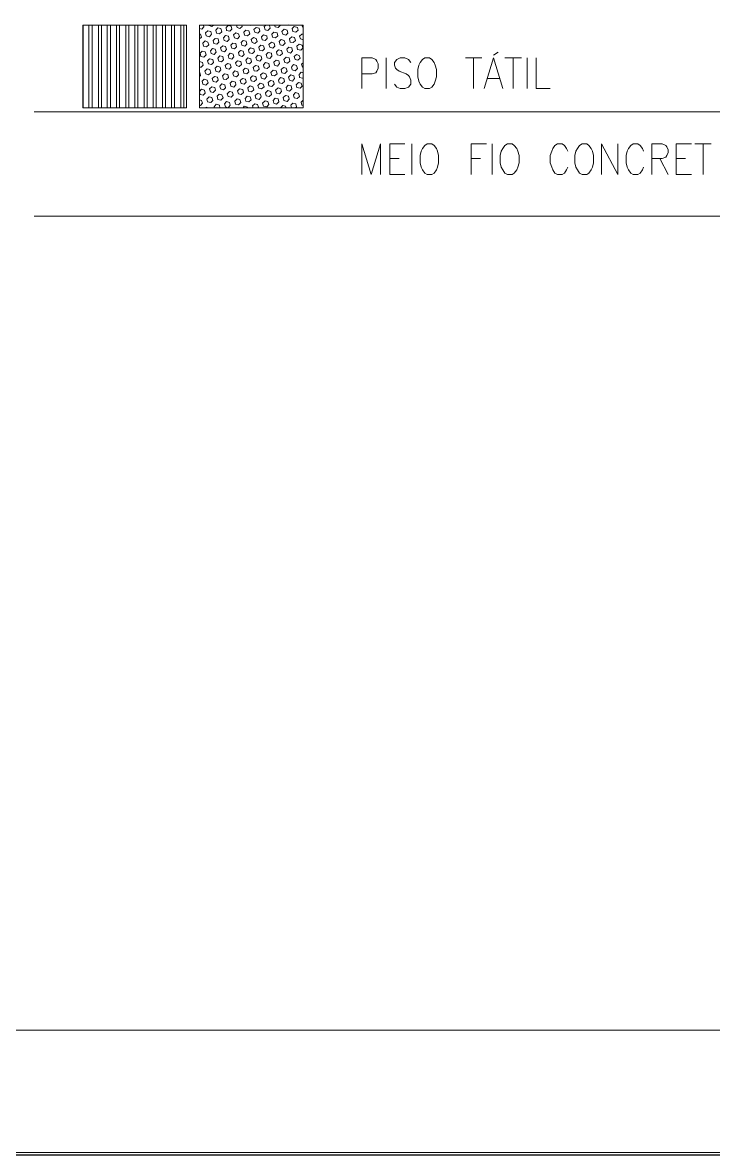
# Model space of a CAD drawing. Header units: millimetres. Extents: x 2928 to 3112, y 1220 to 1280.
# Drawn here: x 2952.11 to 2957.8, y 1220.29 to 1229.61 of the extents above; entities that cross this region are included whole.
import ezdxf
from ezdxf.xclip import XClip

# ---------------------------------------------------------------- set-up
doc = ezdxf.new("R2010")
doc.units = ezdxf.units.MM

# ---------------------------------------------------------------- blocks, each defined once
blk = doc.blocks.new('MF1454BF0')
at = {"color": 7, "linetype": 'Continuous', "lineweight": 9, "true_color": 0x000007}
blk.add_lwpolyline([(840.458, 593.815), (0.562, 593.815), (0.562, 0.617), (840.458, 0.617)], close=True, dxfattribs=at)

msp = doc.modelspace()

# ---------------------------------------------------------------- linework, layer by layer
at = {"color": 7, "linetype": 'Continuous', "lineweight": 9, "true_color": 0x000007}
msp.add_lwpolyline([(3012.20566, 1279.08083), (2931.06784, 1279.08083), (2931.06784, 1221.3), (3012.20566, 1221.3)], close=True, dxfattribs=at)
at = {"color": 7, "linetype": 'Continuous', "lineweight": 20, "true_color": 0x000007}
for points in [[(2952.60648, 1228.90511), (2953.45982, 1228.90511), (2953.45982, 1229.58679), (2952.60648, 1229.58679)], [(2953.56649, 1228.90511), (2954.4215, 1228.90511), (2954.4215, 1229.58679), (2953.56649, 1229.58679)], [(2955.42485, 1229.31512), (2955.40485, 1229.30178), (2955.38652, 1229.27845), (2955.37485, 1229.25512), (2955.36652, 1229.22012), (2955.36652, 1229.16011), (2955.37485, 1229.12345), (2955.38652, 1229.09845), (2955.40485, 1229.07345), (2955.42485, 1229.06345), (2955.46319, 1229.06345), (2955.48152, 1229.07345), (2955.50152, 1229.09845), (2955.50985, 1229.12345), (2955.51985, 1229.16011), (2955.51985, 1229.22012), (2955.50985, 1229.25512), (2955.50152, 1229.27845), (2955.48152, 1229.30178), (2955.46319, 1229.31512)], [(2955.44319, 1228.60677), (2955.42485, 1228.59344), (2955.40485, 1228.57011), (2955.39485, 1228.54677), (2955.38652, 1228.51177), (2955.38652, 1228.45177), (2955.39485, 1228.4151), (2955.40485, 1228.39177), (2955.42485, 1228.36677), (2955.44319, 1228.3551), (2955.48152, 1228.3551), (2955.50152, 1228.36677), (2955.51985, 1228.39177), (2955.52819, 1228.4151), (2955.53652, 1228.45177), (2955.53652, 1228.51177), (2955.52819, 1228.54677), (2955.51985, 1228.57011), (2955.50152, 1228.59344), (2955.48152, 1228.60677)], [(2956.10486, 1228.60677), (2956.08486, 1228.59344), (2956.06653, 1228.57011), (2956.05486, 1228.54677), (2956.04653, 1228.51177), (2956.04653, 1228.45177), (2956.05486, 1228.4151), (2956.06653, 1228.39177), (2956.08486, 1228.36677), (2956.10486, 1228.3551), (2956.1432, 1228.3551), (2956.16153, 1228.36677), (2956.18153, 1228.39177), (2956.18986, 1228.4151), (2956.20153, 1228.45177), (2956.20153, 1228.51177), (2956.18986, 1228.54677), (2956.18153, 1228.57011), (2956.16153, 1228.59344), (2956.1432, 1228.60677)], [(2956.71987, 1228.60677), (2956.69987, 1228.59344), (2956.68154, 1228.57011), (2956.66987, 1228.54677), (2956.66154, 1228.51177), (2956.66154, 1228.45177), (2956.66987, 1228.4151), (2956.68154, 1228.39177), (2956.69987, 1228.36677), (2956.71987, 1228.3551), (2956.7582, 1228.3551), (2956.77654, 1228.36677), (2956.79654, 1228.39177), (2956.80487, 1228.4151), (2956.81487, 1228.45177), (2956.81487, 1228.51177), (2956.80487, 1228.54677), (2956.79654, 1228.57011), (2956.77654, 1228.59344), (2956.7582, 1228.60677)]]:
    msp.add_lwpolyline(points, close=True, dxfattribs=at)
at = {"color": 9, "linetype": 'Continuous', "lineweight": 13, "true_color": 0xbababa}
for points in [[(2952.60815, 1228.90511), (2952.60815, 1229.58679), (2952.60815, 1229.58679)], [(2952.65648, 1228.90511), (2952.65648, 1229.58679), (2952.65648, 1229.58679)], [(2952.68315, 1228.90511), (2952.68315, 1229.58679), (2952.68315, 1229.58679)], [(2952.73481, 1228.90511), (2952.73481, 1229.58679), (2952.73481, 1229.58679)], [(2952.75981, 1228.90511), (2952.75981, 1229.58679), (2952.75981, 1229.58679)], [(2952.80815, 1228.90511), (2952.80815, 1229.58679), (2952.80815, 1229.58679)], [(2952.83482, 1228.90511), (2952.83482, 1229.58679), (2952.83482, 1229.58679)], [(2952.88482, 1228.90511), (2952.88482, 1229.58679), (2952.88482, 1229.58679)], [(2952.90815, 1228.90511), (2952.90815, 1229.58679), (2952.90815, 1229.58679)], [(2952.95982, 1228.90511), (2952.95982, 1229.58679), (2952.95982, 1229.58679)], [(2952.98648, 1228.90511), (2952.98648, 1229.58679), (2952.98648, 1229.58679)], [(2953.03482, 1228.90511), (2953.03482, 1229.58679), (2953.03482, 1229.58679)], [(2953.05982, 1228.90511), (2953.05982, 1229.58679), (2953.05982, 1229.58679)], [(2953.11149, 1228.90511), (2953.11149, 1229.58679), (2953.11149, 1229.58679)], [(2953.13649, 1228.90511), (2953.13649, 1229.58679), (2953.13649, 1229.58679)], [(2953.18649, 1228.90511), (2953.18649, 1229.58679), (2953.18649, 1229.58679)], [(2953.21149, 1228.90511), (2953.21149, 1229.58679), (2953.21149, 1229.58679)], [(2953.26315, 1228.90511), (2953.26315, 1229.58679), (2953.26315, 1229.58679)], [(2953.28815, 1228.90511), (2953.28815, 1229.58679), (2953.28815, 1229.58679)], [(2953.33816, 1228.90511), (2953.33816, 1229.58679), (2953.33816, 1229.58679)], [(2953.36316, 1228.90511), (2953.36316, 1229.58679), (2953.36316, 1229.58679)], [(2953.41482, 1228.90511), (2953.41482, 1229.58679), (2953.41482, 1229.58679)], [(2953.43816, 1228.90511), (2953.43816, 1229.58679), (2953.43816, 1229.58679)], [(2953.58816, 1229.55179), (2953.60483, 1229.57179), (2953.60483, 1229.57179)], [(2953.60483, 1229.57179), (2953.59983, 1229.58679), (2953.59983, 1229.58679)], [(2953.64649, 1229.58179), (2953.64483, 1229.58679), (2953.64483, 1229.58679)], [(2953.66983, 1229.57512), (2953.64649, 1229.58179), (2953.64649, 1229.58179)], [(2953.66983, 1229.57512), (2953.68316, 1229.58679), (2953.68316, 1229.58679)], [(2953.7865, 1229.56679), (2953.80483, 1229.58345), (2953.80483, 1229.58345)], [(2953.7915, 1229.54179), (2953.7865, 1229.56679), (2953.7865, 1229.56679)], [(2953.82816, 1229.57845), (2953.80483, 1229.58345), (2953.80483, 1229.58345)], [(2953.83483, 1229.55345), (2953.82816, 1229.57845), (2953.82816, 1229.57845)], [(2953.87816, 1229.56512), (2953.8715, 1229.58679), (2953.8715, 1229.58679)], [(2953.9015, 1229.55845), (2953.87816, 1229.56512), (2953.87816, 1229.56512)], [(2953.9015, 1229.55845), (2953.91983, 1229.57512), (2953.91983, 1229.57512)], [(2953.91983, 1229.57512), (2953.9165, 1229.58679), (2953.9165, 1229.58679)], [(2953.9865, 1229.58179), (2953.96316, 1229.58679), (2953.96316, 1229.58679)], [(2953.9865, 1229.58179), (2953.99316, 1229.58679), (2953.99316, 1229.58679)], [(2954.0165, 1229.55012), (2954.03483, 1229.56679), (2954.03483, 1229.56679)], [(2954.05817, 1229.56012), (2954.03483, 1229.56679), (2954.03483, 1229.56679)], [(2954.1015, 1229.57345), (2954.1165, 1229.58679), (2954.1165, 1229.58679)], [(2954.10817, 1229.54845), (2954.1015, 1229.57345), (2954.1015, 1229.57345)], [(2954.14483, 1229.58345), (2954.1315, 1229.58679), (2954.1315, 1229.58679)], [(2954.14983, 1229.56012), (2954.14483, 1229.58345), (2954.14483, 1229.58345)], [(2954.1915, 1229.57179), (2954.1865, 1229.58679), (2954.1865, 1229.58679)], [(2954.2165, 1229.56512), (2954.1915, 1229.57179), (2954.1915, 1229.57179)], [(2954.2165, 1229.56512), (2954.23317, 1229.58179), (2954.23317, 1229.58179)], [(2954.23317, 1229.58179), (2954.23317, 1229.58679), (2954.23317, 1229.58679)], [(2954.29984, 1229.58679), (2954.29817, 1229.58845), (2954.29817, 1229.58845)], [(2954.29984, 1229.58679), (2954.29817, 1229.58845), (2954.29817, 1229.58845)], [(2954.3315, 1229.55679), (2954.34817, 1229.57345), (2954.34817, 1229.57345)], [(2954.37484, 1229.56679), (2954.34817, 1229.57345), (2954.34817, 1229.57345)], [(2954.3815, 1229.54345), (2954.37484, 1229.56679), (2954.37484, 1229.56679)], [(2954.41484, 1229.58012), (2954.4215, 1229.58345), (2954.4215, 1229.58345)], [(2954.4215, 1229.56012), (2954.41484, 1229.58012), (2954.41484, 1229.58012)], [(2953.58816, 1229.55179), (2953.56649, 1229.55845), (2953.56649, 1229.55845)], [(2953.57649, 1229.51012), (2953.56649, 1229.51179), (2953.56649, 1229.51179)], [(2953.56649, 1229.47179), (2953.58316, 1229.48679), (2953.58316, 1229.48679)], [(2953.58316, 1229.48679), (2953.57649, 1229.51012), (2953.57649, 1229.51012)], [(2953.61649, 1229.52179), (2953.63649, 1229.54012), (2953.63649, 1229.54012)], [(2953.62316, 1229.49679), (2953.61649, 1229.52179), (2953.61649, 1229.52179)], [(2953.64983, 1229.49012), (2953.62316, 1229.49679), (2953.62316, 1229.49679)], [(2953.65983, 1229.53345), (2953.63649, 1229.54012), (2953.63649, 1229.54012)], [(2953.64983, 1229.49012), (2953.66649, 1229.51012), (2953.66649, 1229.51012)], [(2953.66649, 1229.51012), (2953.65983, 1229.53345), (2953.65983, 1229.53345)], [(2953.67983, 1229.46012), (2953.69816, 1229.47679), (2953.69816, 1229.47679)], [(2953.72149, 1229.47179), (2953.69816, 1229.47679), (2953.69816, 1229.47679)], [(2953.70316, 1229.54345), (2953.71983, 1229.56345), (2953.71983, 1229.56345)], [(2953.70816, 1229.52012), (2953.70316, 1229.54345), (2953.70316, 1229.54345)], [(2953.73316, 1229.51345), (2953.70816, 1229.52012), (2953.70816, 1229.52012)], [(2953.74483, 1229.55679), (2953.71983, 1229.56345), (2953.71983, 1229.56345)], [(2953.72816, 1229.44679), (2953.72149, 1229.47179), (2953.72149, 1229.47179)], [(2953.73316, 1229.51345), (2953.75149, 1229.53012), (2953.75149, 1229.53012)], [(2953.75149, 1229.53012), (2953.74483, 1229.55679), (2953.74483, 1229.55679)], [(2953.76483, 1229.48179), (2953.7815, 1229.50012), (2953.7815, 1229.50012)], [(2953.7715, 1229.45845), (2953.76483, 1229.48179), (2953.76483, 1229.48179)], [(2953.8065, 1229.49512), (2953.7815, 1229.50012), (2953.7815, 1229.50012)], [(2953.81816, 1229.53512), (2953.7915, 1229.54179), (2953.7915, 1229.54179)], [(2953.81316, 1229.46845), (2953.8065, 1229.49512), (2953.8065, 1229.49512)], [(2953.81816, 1229.53512), (2953.83483, 1229.55345), (2953.83483, 1229.55345)], [(2953.84816, 1229.50512), (2953.8665, 1229.52179), (2953.8665, 1229.52179)], [(2953.85483, 1229.48179), (2953.84816, 1229.50512), (2953.84816, 1229.50512)], [(2953.87983, 1229.47345), (2953.85483, 1229.48179), (2953.85483, 1229.48179)], [(2953.88983, 1229.51512), (2953.8665, 1229.52179), (2953.8665, 1229.52179)], [(2953.87983, 1229.47345), (2953.8965, 1229.49179), (2953.8965, 1229.49179)], [(2953.8965, 1229.49179), (2953.88983, 1229.51512), (2953.88983, 1229.51512)], [(2953.93316, 1229.52845), (2953.94983, 1229.54512), (2953.94983, 1229.54512)], [(2953.93983, 1229.50345), (2953.93316, 1229.52845), (2953.93316, 1229.52845)], [(2953.96316, 1229.49679), (2953.93983, 1229.50345), (2953.93983, 1229.50345)], [(2953.97483, 1229.54012), (2953.94983, 1229.54512), (2953.94983, 1229.54512)], [(2953.96316, 1229.49679), (2953.9815, 1229.51345), (2953.9815, 1229.51345)], [(2953.9815, 1229.51345), (2953.97483, 1229.54012), (2953.97483, 1229.54012)], [(2953.99483, 1229.46679), (2954.0115, 1229.48345), (2954.0115, 1229.48345)], [(2954.03483, 1229.47679), (2954.0115, 1229.48345), (2954.0115, 1229.48345)], [(2954.02317, 1229.52679), (2954.0165, 1229.55012), (2954.0165, 1229.55012)], [(2954.04817, 1229.52012), (2954.02317, 1229.52679), (2954.02317, 1229.52679)], [(2954.04317, 1229.45179), (2954.03483, 1229.47679), (2954.03483, 1229.47679)], [(2954.04817, 1229.52012), (2954.06483, 1229.53679), (2954.06483, 1229.53679)], [(2954.06483, 1229.53679), (2954.05817, 1229.56012), (2954.05817, 1229.56012)], [(2954.07817, 1229.48845), (2954.0965, 1229.50679), (2954.0965, 1229.50679)], [(2954.08483, 1229.46512), (2954.07817, 1229.48845), (2954.07817, 1229.48845)], [(2954.1215, 1229.49845), (2954.0965, 1229.50679), (2954.0965, 1229.50679)], [(2954.1315, 1229.54179), (2954.10817, 1229.54845), (2954.10817, 1229.54845)], [(2954.10983, 1229.45845), (2954.1265, 1229.47512), (2954.1265, 1229.47512)], [(2954.1265, 1229.47512), (2954.1215, 1229.49845), (2954.1215, 1229.49845)], [(2954.1315, 1229.54179), (2954.14983, 1229.56012), (2954.14983, 1229.56012)], [(2954.16317, 1229.51179), (2954.17983, 1229.52845), (2954.17983, 1229.52845)], [(2954.16983, 1229.48679), (2954.16317, 1229.51179), (2954.16317, 1229.51179)], [(2954.19317, 1229.48012), (2954.16983, 1229.48679), (2954.16983, 1229.48679)], [(2954.2065, 1229.52179), (2954.17983, 1229.52845), (2954.17983, 1229.52845)], [(2954.19317, 1229.48012), (2954.21317, 1229.49845), (2954.21317, 1229.49845)], [(2954.21317, 1229.49845), (2954.2065, 1229.52179), (2954.2065, 1229.52179)], [(2954.2465, 1229.53345), (2954.2665, 1229.55179), (2954.2665, 1229.55179)], [(2954.25317, 1229.51012), (2954.2465, 1229.53345), (2954.2465, 1229.53345)], [(2954.27817, 1229.50345), (2954.25317, 1229.51012), (2954.25317, 1229.51012)], [(2954.28984, 1229.54512), (2954.2665, 1229.55179), (2954.2665, 1229.55179)], [(2954.27817, 1229.50345), (2954.29484, 1229.52012), (2954.29484, 1229.52012)], [(2954.29484, 1229.52012), (2954.28984, 1229.54512), (2954.28984, 1229.54512)], [(2954.30817, 1229.47179), (2954.32817, 1229.49012), (2954.32817, 1229.49012)], [(2954.31484, 1229.44679), (2954.30817, 1229.47179), (2954.30817, 1229.47179)], [(2954.3515, 1229.48345), (2954.32817, 1229.49012), (2954.32817, 1229.49012)], [(2954.33817, 1229.53345), (2954.3315, 1229.55679), (2954.3315, 1229.55679)], [(2954.3615, 1229.52679), (2954.33817, 1229.53345), (2954.33817, 1229.53345)], [(2954.35817, 1229.45845), (2954.3515, 1229.48345), (2954.3515, 1229.48345)], [(2954.3615, 1229.52679), (2954.3815, 1229.54345), (2954.3815, 1229.54345)], [(2954.39317, 1229.49512), (2954.4115, 1229.51179), (2954.4115, 1229.51179)], [(2954.39984, 1229.47179), (2954.39317, 1229.49512), (2954.39317, 1229.49512)], [(2954.4215, 1229.46512), (2954.39984, 1229.47179), (2954.39984, 1229.47179)], [(2954.4215, 1229.51012), (2954.4115, 1229.51179), (2954.4115, 1229.51179)], [(2953.59649, 1229.43679), (2953.61316, 1229.45679), (2953.61316, 1229.45679)], [(2953.60149, 1229.41345), (2953.59649, 1229.43679), (2953.59649, 1229.43679)], [(2953.62649, 1229.40679), (2953.60149, 1229.41345), (2953.60149, 1229.41345)], [(2953.63649, 1229.44679), (2953.61316, 1229.45679), (2953.61316, 1229.45679)], [(2953.62649, 1229.40679), (2953.64483, 1229.42345), (2953.64483, 1229.42345)], [(2953.64483, 1229.42345), (2953.63649, 1229.44679), (2953.63649, 1229.44679)], [(2953.65816, 1229.37512), (2953.67483, 1229.39345), (2953.67483, 1229.39345)], [(2953.69816, 1229.38845), (2953.67483, 1229.39345), (2953.67483, 1229.39345)], [(2953.68483, 1229.43512), (2953.67983, 1229.46012), (2953.67983, 1229.46012)], [(2953.71149, 1229.42845), (2953.68483, 1229.43512), (2953.68483, 1229.43512)], [(2953.70483, 1229.36178), (2953.69816, 1229.38845), (2953.69816, 1229.38845)], [(2953.71149, 1229.42845), (2953.72816, 1229.44679), (2953.72816, 1229.44679)], [(2953.74149, 1229.39845), (2953.75983, 1229.41512), (2953.75983, 1229.41512)], [(2953.74816, 1229.37345), (2953.74149, 1229.39845), (2953.74149, 1229.39845)], [(2953.78316, 1229.40845), (2953.75983, 1229.41512), (2953.75983, 1229.41512)], [(2953.79483, 1229.45179), (2953.7715, 1229.45845), (2953.7715, 1229.45845)], [(2953.77316, 1229.36678), (2953.78983, 1229.38512), (2953.78983, 1229.38512)], [(2953.78983, 1229.38512), (2953.78316, 1229.40845), (2953.78316, 1229.40845)], [(2953.79483, 1229.45179), (2953.81316, 1229.46845), (2953.81316, 1229.46845)], [(2953.8265, 1229.42012), (2953.84316, 1229.43845), (2953.84316, 1229.43845)], [(2953.83316, 1229.39679), (2953.8265, 1229.42012), (2953.8265, 1229.42012)], [(2953.8565, 1229.39012), (2953.83316, 1229.39679), (2953.83316, 1229.39679)], [(2953.8665, 1229.43345), (2953.84316, 1229.43845), (2953.84316, 1229.43845)], [(2953.8565, 1229.39012), (2953.87316, 1229.40679), (2953.87316, 1229.40679)], [(2953.87316, 1229.40679), (2953.8665, 1229.43345), (2953.8665, 1229.43345)], [(2953.90983, 1229.44345), (2953.92816, 1229.46012), (2953.92816, 1229.46012)], [(2953.9165, 1229.42012), (2953.90983, 1229.44345), (2953.90983, 1229.44345)], [(2953.9415, 1229.41345), (2953.9165, 1229.42012), (2953.9165, 1229.42012)], [(2953.9515, 1229.45345), (2953.92816, 1229.46012), (2953.92816, 1229.46012)], [(2953.9415, 1229.41345), (2953.95816, 1229.43012), (2953.95816, 1229.43012)], [(2953.95816, 1229.43012), (2953.9515, 1229.45345), (2953.9515, 1229.45345)], [(2953.9715, 1229.38178), (2953.98816, 1229.39845), (2953.98816, 1229.39845)], [(2953.97816, 1229.35845), (2953.9715, 1229.38178), (2953.9715, 1229.38178)], [(2954.01483, 1229.39178), (2953.98816, 1229.39845), (2953.98816, 1229.39845)], [(2954.0015, 1229.44179), (2953.99483, 1229.46679), (2953.99483, 1229.46679)], [(2954.02483, 1229.43512), (2954.0015, 1229.44179), (2954.0015, 1229.44179)], [(2954.01983, 1229.36845), (2954.01483, 1229.39178), (2954.01483, 1229.39178)], [(2954.02483, 1229.43512), (2954.04317, 1229.45179), (2954.04317, 1229.45179)], [(2954.0565, 1229.40512), (2954.07317, 1229.42179), (2954.07317, 1229.42179)], [(2954.06317, 1229.38012), (2954.0565, 1229.40512), (2954.0565, 1229.40512)], [(2954.0865, 1229.37345), (2954.06317, 1229.38012), (2954.06317, 1229.38012)], [(2954.0965, 1229.41512), (2954.07317, 1229.42179), (2954.07317, 1229.42179)], [(2954.10983, 1229.45845), (2954.08483, 1229.46512), (2954.08483, 1229.46512)], [(2954.0865, 1229.37345), (2954.10317, 1229.39178), (2954.10317, 1229.39178)], [(2954.10317, 1229.39178), (2954.0965, 1229.41512), (2954.0965, 1229.41512)], [(2954.13983, 1229.42679), (2954.15983, 1229.44512), (2954.15983, 1229.44512)], [(2954.1465, 1229.40345), (2954.13983, 1229.42679), (2954.13983, 1229.42679)], [(2954.1715, 1229.39679), (2954.1465, 1229.40345), (2954.1465, 1229.40345)], [(2954.18317, 1229.43845), (2954.15983, 1229.44512), (2954.15983, 1229.44512)], [(2954.1715, 1229.39679), (2954.18817, 1229.41345), (2954.18817, 1229.41345)], [(2954.18817, 1229.41345), (2954.18317, 1229.43845), (2954.18317, 1229.43845)], [(2954.2015, 1229.36512), (2954.21817, 1229.38345), (2954.21817, 1229.38345)], [(2954.24484, 1229.37678), (2954.21817, 1229.38345), (2954.21817, 1229.38345)], [(2954.22483, 1229.45012), (2954.2415, 1229.46679), (2954.2415, 1229.46679)], [(2954.2315, 1229.42345), (2954.22483, 1229.45012), (2954.22483, 1229.45012)], [(2954.25484, 1229.41845), (2954.2315, 1229.42345), (2954.2315, 1229.42345)], [(2954.2665, 1229.46012), (2954.2415, 1229.46679), (2954.2415, 1229.46679)], [(2954.25484, 1229.41845), (2954.27484, 1229.43679), (2954.27484, 1229.43679)], [(2954.27484, 1229.43679), (2954.2665, 1229.46012), (2954.2665, 1229.46012)], [(2954.2865, 1229.38845), (2954.30484, 1229.40512), (2954.30484, 1229.40512)], [(2954.29317, 1229.36512), (2954.2865, 1229.38845), (2954.2865, 1229.38845)], [(2954.32817, 1229.39845), (2954.30484, 1229.40512), (2954.30484, 1229.40512)], [(2954.33984, 1229.44179), (2954.31484, 1229.44679), (2954.31484, 1229.44679)], [(2954.33484, 1229.37512), (2954.32817, 1229.39845), (2954.32817, 1229.39845)], [(2954.33984, 1229.44179), (2954.35817, 1229.45845), (2954.35817, 1229.45845)], [(2954.36984, 1229.41179), (2954.38817, 1229.42845), (2954.38817, 1229.42845)], [(2954.3765, 1229.38512), (2954.36984, 1229.41179), (2954.36984, 1229.41179)], [(2954.4015, 1229.38012), (2954.3765, 1229.38512), (2954.3765, 1229.38512)], [(2954.41317, 1229.42179), (2954.38817, 1229.42845), (2954.38817, 1229.42845)], [(2954.4015, 1229.38012), (2954.41984, 1229.39679), (2954.41984, 1229.39679)], [(2954.41984, 1229.39679), (2954.41317, 1229.42179), (2954.41317, 1229.42179)], [(2953.56649, 1229.28512), (2953.56816, 1229.28512), (2953.56816, 1229.28512)], [(2953.59149, 1229.27845), (2953.56816, 1229.28512), (2953.56816, 1229.28512)], [(2953.57316, 1229.35345), (2953.58983, 1229.37012), (2953.58983, 1229.37012)], [(2953.57816, 1229.32845), (2953.57316, 1229.35345), (2953.57316, 1229.35345)], [(2953.60483, 1229.32178), (2953.57816, 1229.32845), (2953.57816, 1229.32845)], [(2953.61483, 1229.36512), (2953.58983, 1229.37012), (2953.58983, 1229.37012)], [(2953.60483, 1229.32178), (2953.62149, 1229.34012), (2953.62149, 1229.34012)], [(2953.62149, 1229.34012), (2953.61483, 1229.36512), (2953.61483, 1229.36512)], [(2953.63483, 1229.29178), (2953.65149, 1229.30845), (2953.65149, 1229.30845)], [(2953.64149, 1229.26678), (2953.63483, 1229.29178), (2953.63483, 1229.29178)], [(2953.67649, 1229.30178), (2953.65149, 1229.30845), (2953.65149, 1229.30845)], [(2953.66483, 1229.35178), (2953.65816, 1229.37512), (2953.65816, 1229.37512)], [(2953.68816, 1229.34512), (2953.66483, 1229.35178), (2953.66483, 1229.35178)], [(2953.68316, 1229.27845), (2953.67649, 1229.30178), (2953.67649, 1229.30178)], [(2953.68816, 1229.34512), (2953.70483, 1229.36178), (2953.70483, 1229.36178)], [(2953.71983, 1229.31345), (2953.73649, 1229.33178), (2953.73649, 1229.33178)], [(2953.72649, 1229.29012), (2953.71983, 1229.31345), (2953.71983, 1229.31345)], [(2953.74983, 1229.28345), (2953.72649, 1229.29012), (2953.72649, 1229.29012)], [(2953.75983, 1229.32678), (2953.73649, 1229.33178), (2953.73649, 1229.33178)], [(2953.77316, 1229.36678), (2953.74816, 1229.37345), (2953.74816, 1229.37345)], [(2953.74983, 1229.28345), (2953.7665, 1229.30012), (2953.7665, 1229.30012)], [(2953.7665, 1229.30012), (2953.75983, 1229.32678), (2953.75983, 1229.32678)], [(2953.80316, 1229.33678), (2953.81983, 1229.35345), (2953.81983, 1229.35345)], [(2953.80983, 1229.31345), (2953.80316, 1229.33678), (2953.80316, 1229.33678)], [(2953.83483, 1229.30512), (2953.80983, 1229.31345), (2953.80983, 1229.31345)], [(2953.84483, 1229.34678), (2953.81983, 1229.35345), (2953.81983, 1229.35345)], [(2953.83483, 1229.30512), (2953.8515, 1229.32345), (2953.8515, 1229.32345)], [(2953.8515, 1229.32345), (2953.84483, 1229.34678), (2953.84483, 1229.34678)], [(2953.86483, 1229.27512), (2953.8815, 1229.29178), (2953.8815, 1229.29178)], [(2953.90816, 1229.28512), (2953.8815, 1229.29178), (2953.8815, 1229.29178)], [(2953.88816, 1229.36012), (2953.90483, 1229.37678), (2953.90483, 1229.37678)], [(2953.89483, 1229.33512), (2953.88816, 1229.36012), (2953.88816, 1229.36012)], [(2953.91816, 1229.32845), (2953.89483, 1229.33512), (2953.89483, 1229.33512)], [(2953.92816, 1229.37012), (2953.90483, 1229.37678), (2953.90483, 1229.37678)], [(2953.91316, 1229.26178), (2953.90816, 1229.28512), (2953.90816, 1229.28512)], [(2953.91816, 1229.32845), (2953.93483, 1229.34512), (2953.93483, 1229.34512)], [(2953.93483, 1229.34512), (2953.92816, 1229.37012), (2953.92816, 1229.37012)], [(2953.94983, 1229.29845), (2953.9665, 1229.31512), (2953.9665, 1229.31512)], [(2953.9565, 1229.27345), (2953.94983, 1229.29845), (2953.94983, 1229.29845)], [(2953.98983, 1229.30845), (2953.9665, 1229.31512), (2953.9665, 1229.31512)], [(2954.00317, 1229.35178), (2953.97816, 1229.35845), (2953.97816, 1229.35845)], [(2953.9965, 1229.28345), (2953.98983, 1229.30845), (2953.98983, 1229.30845)], [(2954.00317, 1229.35178), (2954.01983, 1229.36845), (2954.01983, 1229.36845)], [(2954.03317, 1229.32012), (2954.04983, 1229.33845), (2954.04983, 1229.33845)], [(2954.03983, 1229.29678), (2954.03317, 1229.32012), (2954.03317, 1229.32012)], [(2954.06483, 1229.29012), (2954.03983, 1229.29678), (2954.03983, 1229.29678)], [(2954.0765, 1229.33012), (2954.04983, 1229.33845), (2954.04983, 1229.33845)], [(2954.06483, 1229.29012), (2954.0815, 1229.30678), (2954.0815, 1229.30678)], [(2954.0815, 1229.30678), (2954.0765, 1229.33012), (2954.0765, 1229.33012)], [(2954.11817, 1229.34345), (2954.13483, 1229.36012), (2954.13483, 1229.36012)], [(2954.12483, 1229.31678), (2954.11817, 1229.34345), (2954.11817, 1229.34345)], [(2954.14817, 1229.31178), (2954.12483, 1229.31678), (2954.12483, 1229.31678)], [(2954.15983, 1229.35345), (2954.13483, 1229.36012), (2954.13483, 1229.36012)], [(2954.14817, 1229.31178), (2954.16483, 1229.33012), (2954.16483, 1229.33012)], [(2954.16483, 1229.33012), (2954.15983, 1229.35345), (2954.15983, 1229.35345)], [(2954.17983, 1229.28178), (2954.19817, 1229.29845), (2954.19817, 1229.29845)], [(2954.2215, 1229.29178), (2954.19817, 1229.29845), (2954.19817, 1229.29845)], [(2954.20817, 1229.34012), (2954.2015, 1229.36512), (2954.2015, 1229.36512)], [(2954.23317, 1229.33512), (2954.20817, 1229.34012), (2954.20817, 1229.34012)], [(2954.22817, 1229.26845), (2954.2215, 1229.29178), (2954.2215, 1229.29178)], [(2954.23317, 1229.33512), (2954.2515, 1229.35178), (2954.2515, 1229.35178)], [(2954.2515, 1229.35178), (2954.24484, 1229.37678), (2954.24484, 1229.37678)], [(2954.26317, 1229.30178), (2954.2815, 1229.32178), (2954.2815, 1229.32178)], [(2954.26984, 1229.27845), (2954.26317, 1229.30178), (2954.26317, 1229.30178)], [(2954.3065, 1229.31512), (2954.2815, 1229.32178), (2954.2815, 1229.32178)], [(2954.3165, 1229.35512), (2954.29317, 1229.36512), (2954.29317, 1229.36512)], [(2954.29317, 1229.27345), (2954.31317, 1229.29012), (2954.31317, 1229.29012)], [(2954.31317, 1229.29012), (2954.3065, 1229.31512), (2954.3065, 1229.31512)], [(2954.3165, 1229.35512), (2954.33484, 1229.37512), (2954.33484, 1229.37512)], [(2954.34817, 1229.32678), (2954.3665, 1229.34345), (2954.3665, 1229.34345)], [(2954.35484, 1229.30178), (2954.34817, 1229.32678), (2954.34817, 1229.32678)], [(2954.37817, 1229.29678), (2954.35484, 1229.30178), (2954.35484, 1229.30178)], [(2954.38984, 1229.33678), (2954.3665, 1229.34345), (2954.3665, 1229.34345)], [(2954.37817, 1229.29678), (2954.3965, 1229.31345), (2954.3965, 1229.31345)], [(2954.3965, 1229.31345), (2954.38984, 1229.33678), (2954.38984, 1229.33678)], [(2953.58149, 1229.23845), (2953.56649, 1229.24012), (2953.56649, 1229.24012)], [(2953.56983, 1229.19512), (2953.56649, 1229.19512), (2953.56649, 1229.19512)], [(2953.57649, 1229.17178), (2953.56983, 1229.19512), (2953.56983, 1229.19512)], [(2953.58149, 1229.23845), (2953.59816, 1229.25512), (2953.59816, 1229.25512)], [(2953.59816, 1229.25512), (2953.59149, 1229.27845), (2953.59149, 1229.27845)], [(2953.61149, 1229.20678), (2953.62983, 1229.22512), (2953.62983, 1229.22512)], [(2953.61983, 1229.18345), (2953.61149, 1229.20678), (2953.61149, 1229.20678)], [(2953.65316, 1229.22012), (2953.62983, 1229.22512), (2953.62983, 1229.22512)], [(2953.66649, 1229.26012), (2953.64149, 1229.26678), (2953.64149, 1229.26678)], [(2953.64316, 1229.17678), (2953.65983, 1229.19345), (2953.65983, 1229.19345)], [(2953.65983, 1229.19345), (2953.65316, 1229.22012), (2953.65316, 1229.22012)], [(2953.66649, 1229.26012), (2953.68316, 1229.27845), (2953.68316, 1229.27845)], [(2953.69649, 1229.23012), (2953.71316, 1229.24678), (2953.71316, 1229.24678)], [(2953.70316, 1229.20512), (2953.69649, 1229.23012), (2953.69649, 1229.23012)], [(2953.72649, 1229.19845), (2953.70316, 1229.20512), (2953.70316, 1229.20512)], [(2953.73816, 1229.24012), (2953.71316, 1229.24678), (2953.71316, 1229.24678)], [(2953.72649, 1229.19845), (2953.74483, 1229.21678), (2953.74483, 1229.21678)], [(2953.74483, 1229.21678), (2953.73816, 1229.24012), (2953.73816, 1229.24012)], [(2953.77983, 1229.25178), (2953.79816, 1229.27012), (2953.79816, 1229.27012)], [(2953.78816, 1229.22845), (2953.77983, 1229.25178), (2953.77983, 1229.25178)], [(2953.8115, 1229.22178), (2953.78816, 1229.22845), (2953.78816, 1229.22845)], [(2953.8215, 1229.26345), (2953.79816, 1229.27012), (2953.79816, 1229.27012)], [(2953.8115, 1229.22178), (2953.82816, 1229.23845), (2953.82816, 1229.23845)], [(2953.82816, 1229.23845), (2953.8215, 1229.26345), (2953.8215, 1229.26345)], [(2953.8415, 1229.19012), (2953.85983, 1229.20845), (2953.85983, 1229.20845)], [(2953.88316, 1229.20178), (2953.85983, 1229.20845), (2953.85983, 1229.20845)], [(2953.8715, 1229.25178), (2953.86483, 1229.27512), (2953.86483, 1229.27512)], [(2953.89483, 1229.24512), (2953.8715, 1229.25178), (2953.8715, 1229.25178)], [(2953.88983, 1229.17678), (2953.88316, 1229.20178), (2953.88316, 1229.20178)], [(2953.89483, 1229.24512), (2953.91316, 1229.26178), (2953.91316, 1229.26178)], [(2953.9265, 1229.21345), (2953.94316, 1229.23012), (2953.94316, 1229.23012)], [(2953.93316, 1229.19012), (2953.9265, 1229.21345), (2953.9265, 1229.21345)], [(2953.96983, 1229.22345), (2953.94316, 1229.23012), (2953.94316, 1229.23012)], [(2953.97983, 1229.26678), (2953.9565, 1229.27345), (2953.9565, 1229.27345)], [(2953.9565, 1229.18345), (2953.97483, 1229.20012), (2953.97483, 1229.20012)], [(2953.97483, 1229.20012), (2953.96983, 1229.22345), (2953.96983, 1229.22345)], [(2953.97983, 1229.26678), (2953.9965, 1229.28345), (2953.9965, 1229.28345)], [(2954.00983, 1229.23678), (2954.02817, 1229.25345), (2954.02817, 1229.25345)], [(2954.01817, 1229.21012), (2954.00983, 1229.23678), (2954.00983, 1229.23678)], [(2954.0415, 1229.20512), (2954.01817, 1229.21012), (2954.01817, 1229.21012)], [(2954.05317, 1229.24678), (2954.02817, 1229.25345), (2954.02817, 1229.25345)], [(2954.0415, 1229.20512), (2954.05817, 1229.22345), (2954.05817, 1229.22345)], [(2954.05817, 1229.22345), (2954.05317, 1229.24678), (2954.05317, 1229.24678)], [(2954.0715, 1229.17512), (2954.0915, 1229.19178), (2954.0915, 1229.19178)], [(2954.11483, 1229.18512), (2954.0915, 1229.19178), (2954.0915, 1229.19178)], [(2954.09483, 1229.25845), (2954.1115, 1229.27678), (2954.1115, 1229.27678)], [(2954.1015, 1229.23345), (2954.09483, 1229.25845), (2954.09483, 1229.25845)], [(2954.12483, 1229.22845), (2954.1015, 1229.23345), (2954.1015, 1229.23345)], [(2954.13817, 1229.27012), (2954.1115, 1229.27678), (2954.1115, 1229.27678)], [(2954.12483, 1229.22845), (2954.14483, 1229.24512), (2954.14483, 1229.24512)], [(2954.14483, 1229.24512), (2954.13817, 1229.27012), (2954.13817, 1229.27012)], [(2954.1565, 1229.19512), (2954.17483, 1229.21512), (2954.17483, 1229.21512)], [(2954.16317, 1229.17178), (2954.1565, 1229.19512), (2954.1565, 1229.19512)], [(2954.19983, 1229.20845), (2954.17483, 1229.21512), (2954.17483, 1229.21512)], [(2954.1865, 1229.25512), (2954.17983, 1229.28178), (2954.17983, 1229.28178)], [(2954.20983, 1229.24845), (2954.1865, 1229.25512), (2954.1865, 1229.25512)], [(2954.2065, 1229.18345), (2954.19983, 1229.20845), (2954.19983, 1229.20845)], [(2954.20983, 1229.24845), (2954.22817, 1229.26845), (2954.22817, 1229.26845)], [(2954.23984, 1229.22012), (2954.25984, 1229.23678), (2954.25984, 1229.23678)], [(2954.2465, 1229.19345), (2954.23984, 1229.22012), (2954.23984, 1229.22012)], [(2954.2715, 1229.18678), (2954.2465, 1229.19345), (2954.2465, 1229.19345)], [(2954.28317, 1229.23012), (2954.25984, 1229.23678), (2954.25984, 1229.23678)], [(2954.29317, 1229.27345), (2954.26984, 1229.27845), (2954.26984, 1229.27845)], [(2954.2715, 1229.18678), (2954.28984, 1229.20678), (2954.28984, 1229.20678)], [(2954.28984, 1229.20678), (2954.28317, 1229.23012), (2954.28317, 1229.23012)], [(2954.32484, 1229.24012), (2954.34317, 1229.26012), (2954.34317, 1229.26012)], [(2954.3315, 1229.21678), (2954.32484, 1229.24012), (2954.32484, 1229.24012)], [(2954.35484, 1229.21012), (2954.3315, 1229.21678), (2954.3315, 1229.21678)], [(2954.36817, 1229.25345), (2954.34317, 1229.26012), (2954.34317, 1229.26012)], [(2954.35484, 1229.21012), (2954.37484, 1229.22845), (2954.37484, 1229.22845)], [(2954.37484, 1229.22845), (2954.36817, 1229.25345), (2954.36817, 1229.25345)], [(2954.38817, 1229.18012), (2954.40484, 1229.19845), (2954.40484, 1229.19845)], [(2954.4215, 1229.19345), (2954.40484, 1229.19845), (2954.40484, 1229.19845)], [(2954.40817, 1229.26345), (2954.4215, 1229.27512), (2954.4215, 1229.27512)], [(2954.4165, 1229.24012), (2954.40817, 1229.26345), (2954.40817, 1229.26345)], [(2954.4215, 1229.23845), (2954.4165, 1229.24012), (2954.4165, 1229.24012)], [(2953.56649, 1229.16178), (2953.57649, 1229.17178), (2953.57649, 1229.17178)], [(2953.58983, 1229.12345), (2953.60649, 1229.14011), (2953.60649, 1229.14011)], [(2953.59649, 1229.09845), (2953.58983, 1229.12345), (2953.58983, 1229.12345)], [(2953.61983, 1229.09178), (2953.59649, 1229.09845), (2953.59649, 1229.09845)], [(2953.63149, 1229.13345), (2953.60649, 1229.14011), (2953.60649, 1229.14011)], [(2953.64316, 1229.17678), (2953.61983, 1229.18345), (2953.61983, 1229.18345)], [(2953.61983, 1229.09178), (2953.63816, 1229.11011), (2953.63816, 1229.11011)], [(2953.63816, 1229.11011), (2953.63149, 1229.13345), (2953.63149, 1229.13345)], [(2953.67316, 1229.14511), (2953.69149, 1229.16345), (2953.69149, 1229.16345)], [(2953.67983, 1229.12178), (2953.67316, 1229.14511), (2953.67316, 1229.14511)], [(2953.70483, 1229.11511), (2953.67983, 1229.12178), (2953.67983, 1229.12178)], [(2953.71483, 1229.15678), (2953.69149, 1229.16345), (2953.69149, 1229.16345)], [(2953.70483, 1229.11511), (2953.72149, 1229.13178), (2953.72149, 1229.13178)], [(2953.72149, 1229.13178), (2953.71483, 1229.15678), (2953.71483, 1229.15678)], [(2953.73483, 1229.08345), (2953.75316, 1229.10178), (2953.75316, 1229.10178)], [(2953.7765, 1229.09511), (2953.75316, 1229.10178), (2953.75316, 1229.10178)], [(2953.75816, 1229.16845), (2953.77483, 1229.18512), (2953.77483, 1229.18512)], [(2953.76483, 1229.14178), (2953.75816, 1229.16845), (2953.75816, 1229.16845)], [(2953.78816, 1229.13678), (2953.76483, 1229.14178), (2953.76483, 1229.14178)], [(2953.8015, 1229.17845), (2953.77483, 1229.18512), (2953.77483, 1229.18512)], [(2953.78816, 1229.13678), (2953.8065, 1229.15511), (2953.8065, 1229.15511)], [(2953.8065, 1229.15511), (2953.8015, 1229.17845), (2953.8015, 1229.17845)], [(2953.81983, 1229.10678), (2953.8365, 1229.12345), (2953.8365, 1229.12345)], [(2953.8265, 1229.08345), (2953.81983, 1229.10678), (2953.81983, 1229.10678)], [(2953.86316, 1229.11678), (2953.8365, 1229.12345), (2953.8365, 1229.12345)], [(2953.84816, 1229.16678), (2953.8415, 1229.19012), (2953.8415, 1229.19012)], [(2953.87316, 1229.16011), (2953.84816, 1229.16678), (2953.84816, 1229.16678)], [(2953.86816, 1229.09345), (2953.86316, 1229.11678), (2953.86316, 1229.11678)], [(2953.87316, 1229.16011), (2953.88983, 1229.17678), (2953.88983, 1229.17678)], [(2953.90316, 1229.13011), (2953.9215, 1229.14678), (2953.9215, 1229.14678)], [(2953.90983, 1229.10345), (2953.90316, 1229.13011), (2953.90316, 1229.13011)], [(2953.93483, 1229.09845), (2953.90983, 1229.10345), (2953.90983, 1229.10345)], [(2953.9465, 1229.14011), (2953.9215, 1229.14678), (2953.9215, 1229.14678)], [(2953.9565, 1229.18345), (2953.93316, 1229.19012), (2953.93316, 1229.19012)], [(2953.93483, 1229.09845), (2953.9515, 1229.11511), (2953.9515, 1229.11511)], [(2953.9515, 1229.11511), (2953.9465, 1229.14011), (2953.9465, 1229.14011)], [(2953.98816, 1229.15178), (2954.00483, 1229.16845), (2954.00483, 1229.16845)], [(2953.99483, 1229.12678), (2953.98816, 1229.15178), (2953.98816, 1229.15178)], [(2954.01817, 1229.12178), (2953.99483, 1229.12678), (2953.99483, 1229.12678)], [(2954.0315, 1229.16178), (2954.00483, 1229.16845), (2954.00483, 1229.16845)], [(2954.01817, 1229.12178), (2954.03817, 1229.13845), (2954.03817, 1229.13845)], [(2954.03817, 1229.13845), (2954.0315, 1229.16178), (2954.0315, 1229.16178)], [(2954.04983, 1229.08845), (2954.06817, 1229.10845), (2954.06817, 1229.10845)], [(2954.09317, 1229.10011), (2954.06817, 1229.10845), (2954.06817, 1229.10845)], [(2954.07817, 1229.14845), (2954.0715, 1229.17512), (2954.0715, 1229.17512)], [(2954.10317, 1229.14178), (2954.07817, 1229.14845), (2954.07817, 1229.14845)], [(2954.09983, 1229.07678), (2954.09317, 1229.10011), (2954.09317, 1229.10011)], [(2954.10317, 1229.14178), (2954.1215, 1229.16178), (2954.1215, 1229.16178)], [(2954.1215, 1229.16178), (2954.11483, 1229.18512), (2954.11483, 1229.18512)], [(2954.13317, 1229.11345), (2954.15317, 1229.13011), (2954.15317, 1229.13011)], [(2954.13983, 1229.08678), (2954.13317, 1229.11345), (2954.13317, 1229.11345)], [(2954.1765, 1229.12345), (2954.15317, 1229.13011), (2954.15317, 1229.13011)], [(2954.1865, 1229.16678), (2954.16317, 1229.17178), (2954.16317, 1229.17178)], [(2954.16483, 1229.08011), (2954.18317, 1229.10011), (2954.18317, 1229.10011)], [(2954.18317, 1229.10011), (2954.1765, 1229.12345), (2954.1765, 1229.12345)], [(2954.1865, 1229.16678), (2954.2065, 1229.18345), (2954.2065, 1229.18345)], [(2954.21817, 1229.13345), (2954.2365, 1229.15345), (2954.2365, 1229.15345)], [(2954.22483, 1229.11011), (2954.21817, 1229.13345), (2954.21817, 1229.13345)], [(2954.24817, 1229.10345), (2954.22483, 1229.11011), (2954.22483, 1229.11011)], [(2954.2615, 1229.14678), (2954.2365, 1229.15345), (2954.2365, 1229.15345)], [(2954.24817, 1229.10345), (2954.26817, 1229.12178), (2954.26817, 1229.12178)], [(2954.26817, 1229.12178), (2954.2615, 1229.14678), (2954.2615, 1229.14678)], [(2954.3015, 1229.15678), (2954.3215, 1229.17512), (2954.3215, 1229.17512)], [(2954.30817, 1229.13345), (2954.3015, 1229.15678), (2954.3015, 1229.15678)], [(2954.33484, 1229.12511), (2954.30817, 1229.13345), (2954.30817, 1229.13345)], [(2954.34484, 1229.16845), (2954.3215, 1229.17512), (2954.3215, 1229.17512)], [(2954.33484, 1229.12511), (2954.3515, 1229.14511), (2954.3515, 1229.14511)], [(2954.3515, 1229.14511), (2954.34484, 1229.16845), (2954.34484, 1229.16845)], [(2954.36317, 1229.09511), (2954.38317, 1229.11345), (2954.38317, 1229.11345)], [(2954.4065, 1229.10678), (2954.38317, 1229.11345), (2954.38317, 1229.11345)], [(2954.39317, 1229.15511), (2954.38817, 1229.18012), (2954.38817, 1229.18012)], [(2954.4165, 1229.14845), (2954.39317, 1229.15511), (2954.39317, 1229.15511)], [(2954.41317, 1229.08345), (2954.4065, 1229.10678), (2954.4065, 1229.10678)], [(2954.4165, 1229.14845), (2954.4215, 1229.15178), (2954.4215, 1229.15178)], [(2953.56649, 1229.03845), (2953.58483, 1229.05678), (2953.58483, 1229.05678)], [(2953.57316, 1229.01511), (2953.56649, 1229.03511), (2953.56649, 1229.03511)], [(2953.59816, 1229.00845), (2953.57316, 1229.01511), (2953.57316, 1229.01511)], [(2953.60816, 1229.04845), (2953.58483, 1229.05678), (2953.58483, 1229.05678)], [(2953.59816, 1229.00845), (2953.61483, 1229.02511), (2953.61483, 1229.02511)], [(2953.61483, 1229.02511), (2953.60816, 1229.04845), (2953.60816, 1229.04845)], [(2953.65149, 1229.06178), (2953.66816, 1229.07845), (2953.66816, 1229.07845)], [(2953.65816, 1229.03511), (2953.65149, 1229.06178), (2953.65149, 1229.06178)], [(2953.68149, 1229.03011), (2953.65816, 1229.03511), (2953.65816, 1229.03511)], [(2953.69483, 1229.07178), (2953.66816, 1229.07845), (2953.66816, 1229.07845)], [(2953.68149, 1229.03011), (2953.69983, 1229.04845), (2953.69983, 1229.04845)], [(2953.69983, 1229.04845), (2953.69483, 1229.07178), (2953.69483, 1229.07178)], [(2953.71316, 1229.00011), (2953.72983, 1229.01678), (2953.72983, 1229.01678)], [(2953.75316, 1229.01011), (2953.72983, 1229.01678), (2953.72983, 1229.01678)], [(2953.74149, 1229.06011), (2953.73483, 1229.08345), (2953.73483, 1229.08345)], [(2953.7665, 1229.05345), (2953.74149, 1229.06011), (2953.74149, 1229.06011)], [(2953.7615, 1228.98678), (2953.75316, 1229.01011), (2953.75316, 1229.01011)], [(2953.7665, 1229.05345), (2953.78316, 1229.07011), (2953.78316, 1229.07011)], [(2953.78316, 1229.07011), (2953.7765, 1229.09511), (2953.7765, 1229.09511)], [(2953.7965, 1229.02011), (2953.81483, 1229.04011), (2953.81483, 1229.04011)], [(2953.80316, 1228.99678), (2953.7965, 1229.02011), (2953.7965, 1229.02011)], [(2953.83983, 1229.03345), (2953.81483, 1229.04011), (2953.81483, 1229.04011)], [(2953.84983, 1229.07345), (2953.8265, 1229.08345), (2953.8265, 1229.08345)], [(2953.82816, 1228.99178), (2953.84483, 1229.00845), (2953.84483, 1229.00845)], [(2953.84483, 1229.00845), (2953.83983, 1229.03345), (2953.83983, 1229.03345)], [(2953.84983, 1229.07345), (2953.86816, 1229.09345), (2953.86816, 1229.09345)], [(2953.8815, 1229.04511), (2953.89816, 1229.06178), (2953.89816, 1229.06178)], [(2953.88816, 1229.02011), (2953.8815, 1229.04511), (2953.8815, 1229.04511)], [(2953.9115, 1229.01511), (2953.88816, 1229.02011), (2953.88816, 1229.02011)], [(2953.92483, 1229.05511), (2953.89816, 1229.06178), (2953.89816, 1229.06178)], [(2953.9115, 1229.01511), (2953.9315, 1229.03178), (2953.9315, 1229.03178)], [(2953.9315, 1229.03178), (2953.92483, 1229.05511), (2953.92483, 1229.05511)], [(2953.96483, 1229.06845), (2953.98483, 1229.08511), (2953.98483, 1229.08511)], [(2953.9715, 1229.04178), (2953.96483, 1229.06845), (2953.96483, 1229.06845)], [(2953.9965, 1229.03511), (2953.9715, 1229.04178), (2953.9715, 1229.04178)], [(2954.00817, 1229.07845), (2953.98483, 1229.08511), (2953.98483, 1229.08511)], [(2953.9965, 1229.03511), (2954.01483, 1229.05345), (2954.01483, 1229.05345)], [(2954.01483, 1229.05345), (2954.00817, 1229.07845), (2954.00817, 1229.07845)], [(2954.0265, 1229.00678), (2954.0465, 1229.02345), (2954.0465, 1229.02345)], [(2954.03317, 1228.98011), (2954.0265, 1229.00678), (2954.0265, 1229.00678)], [(2954.06983, 1229.01678), (2954.0465, 1229.02345), (2954.0465, 1229.02345)], [(2954.0565, 1229.06511), (2954.04983, 1229.08845), (2954.04983, 1229.08845)], [(2954.07983, 1229.06011), (2954.0565, 1229.06511), (2954.0565, 1229.06511)], [(2954.0765, 1228.99345), (2954.06983, 1229.01678), (2954.06983, 1229.01678)], [(2954.07983, 1229.06011), (2954.09983, 1229.07678), (2954.09983, 1229.07678)], [(2954.1115, 1229.02678), (2954.12983, 1229.04678), (2954.12983, 1229.04678)], [(2954.11817, 1229.00345), (2954.1115, 1229.02678), (2954.1115, 1229.02678)], [(2954.15483, 1229.04011), (2954.12983, 1229.04678), (2954.12983, 1229.04678)], [(2954.16483, 1229.08011), (2954.13983, 1229.08678), (2954.13983, 1229.08678)], [(2954.1415, 1228.99678), (2954.1615, 1229.01511), (2954.1615, 1229.01511)], [(2954.1615, 1229.01511), (2954.15483, 1229.04011), (2954.15483, 1229.04011)], [(2954.19483, 1229.05011), (2954.21483, 1229.06845), (2954.21483, 1229.06845)], [(2954.2015, 1229.02511), (2954.19483, 1229.05011), (2954.19483, 1229.05011)], [(2954.22817, 1229.01845), (2954.2015, 1229.02511), (2954.2015, 1229.02511)], [(2954.23817, 1229.06178), (2954.21483, 1229.06845), (2954.21483, 1229.06845)], [(2954.22817, 1229.01845), (2954.24484, 1229.03845), (2954.24484, 1229.03845)], [(2954.24484, 1229.03845), (2954.23817, 1229.06178), (2954.23817, 1229.06178)], [(2954.2565, 1228.98845), (2954.2765, 1229.00678), (2954.2765, 1229.00678)], [(2954.29984, 1229.00011), (2954.2765, 1229.00678), (2954.2765, 1229.00678)], [(2954.2815, 1229.07178), (2954.29817, 1229.09178), (2954.29817, 1229.09178)], [(2954.2865, 1229.04845), (2954.2815, 1229.07178), (2954.2815, 1229.07178)], [(2954.30984, 1229.04178), (2954.2865, 1229.04845), (2954.2865, 1229.04845)], [(2954.32317, 1229.08511), (2954.29817, 1229.09178), (2954.29817, 1229.09178)], [(2954.30984, 1229.04178), (2954.32984, 1229.06011), (2954.32984, 1229.06011)], [(2954.32984, 1229.06011), (2954.32317, 1229.08511), (2954.32317, 1229.08511)], [(2954.34317, 1229.01178), (2954.35984, 1229.03011), (2954.35984, 1229.03011)], [(2954.34817, 1228.98678), (2954.34317, 1229.01178), (2954.34317, 1229.01178)], [(2954.38317, 1229.02345), (2954.35984, 1229.03011), (2954.35984, 1229.03011)], [(2954.36984, 1229.07178), (2954.36317, 1229.09511), (2954.36317, 1229.09511)], [(2954.3965, 1229.06511), (2954.36984, 1229.07178), (2954.36984, 1229.07178)], [(2954.3915, 1228.99678), (2954.38317, 1229.02345), (2954.38317, 1229.02345)], [(2954.3965, 1229.06511), (2954.41317, 1229.08345), (2954.41317, 1229.08345)], [(2953.58483, 1228.96511), (2953.56649, 1228.97011), (2953.56649, 1228.97011)], [(2953.57483, 1228.92344), (2953.56649, 1228.92511), (2953.56649, 1228.92511)], [(2953.57483, 1228.92344), (2953.59149, 1228.94178), (2953.59149, 1228.94178)], [(2953.59149, 1228.94178), (2953.58483, 1228.96511), (2953.58483, 1228.96511)], [(2953.62816, 1228.97678), (2953.64649, 1228.99511), (2953.64649, 1228.99511)], [(2953.63483, 1228.95345), (2953.62816, 1228.97678), (2953.62816, 1228.97678)], [(2953.65983, 1228.94678), (2953.63483, 1228.95345), (2953.63483, 1228.95345)], [(2953.66983, 1228.98845), (2953.64649, 1228.99511), (2953.64649, 1228.99511)], [(2953.65983, 1228.94678), (2953.67649, 1228.96345), (2953.67649, 1228.96345)], [(2953.67649, 1228.96345), (2953.66983, 1228.98845), (2953.66983, 1228.98845)], [(2953.68983, 1228.91344), (2953.70649, 1228.93345), (2953.70649, 1228.93345)], [(2953.69149, 1228.90511), (2953.68983, 1228.91344), (2953.68983, 1228.91344)], [(2953.73316, 1228.92678), (2953.70649, 1228.93345), (2953.70649, 1228.93345)], [(2953.71983, 1228.97345), (2953.71316, 1229.00011), (2953.71316, 1229.00011)], [(2953.74316, 1228.96678), (2953.71983, 1228.97345), (2953.71983, 1228.97345)], [(2953.73649, 1228.90511), (2953.73316, 1228.92678), (2953.73316, 1228.92678)], [(2953.74316, 1228.96678), (2953.7615, 1228.98678), (2953.7615, 1228.98678)], [(2953.77483, 1228.93845), (2953.7915, 1228.95511), (2953.7915, 1228.95511)], [(2953.7815, 1228.91178), (2953.77483, 1228.93845), (2953.77483, 1228.93845)], [(2953.81483, 1228.94845), (2953.7915, 1228.95511), (2953.7915, 1228.95511)], [(2953.82816, 1228.99178), (2953.80316, 1228.99678), (2953.80316, 1228.99678)], [(2953.80483, 1228.90511), (2953.8215, 1228.92511), (2953.8215, 1228.92511)], [(2953.8215, 1228.92511), (2953.81483, 1228.94845), (2953.81483, 1228.94845)], [(2953.85816, 1228.95845), (2953.87816, 1228.97845), (2953.87816, 1228.97845)], [(2953.86483, 1228.93511), (2953.85816, 1228.95845), (2953.85816, 1228.95845)], [(2953.88983, 1228.92845), (2953.86483, 1228.93511), (2953.86483, 1228.93511)], [(2953.9015, 1228.97178), (2953.87816, 1228.97845), (2953.87816, 1228.97845)], [(2953.88983, 1228.92845), (2953.90816, 1228.94678), (2953.90816, 1228.94678)], [(2953.90816, 1228.94678), (2953.9015, 1228.97178), (2953.9015, 1228.97178)], [(2953.9265, 1228.90511), (2953.9365, 1228.91678), (2953.9365, 1228.91678)], [(2953.96316, 1228.91011), (2953.9365, 1228.91678), (2953.9365, 1228.91678)], [(2953.94316, 1228.98178), (2953.9615, 1229.00011), (2953.9615, 1229.00011)], [(2953.94983, 1228.95845), (2953.94316, 1228.98178), (2953.94316, 1228.98178)], [(2953.97316, 1228.95345), (2953.94983, 1228.95845), (2953.94983, 1228.95845)], [(2953.98483, 1228.99345), (2953.9615, 1229.00011), (2953.9615, 1229.00011)], [(2953.97316, 1228.95345), (2953.99316, 1228.97011), (2953.99316, 1228.97011)], [(2953.99316, 1228.97011), (2953.98483, 1228.99345), (2953.98483, 1228.99345)], [(2954.00483, 1228.92011), (2954.02317, 1228.93845), (2954.02317, 1228.93845)], [(2954.00983, 1228.90511), (2954.00483, 1228.92011), (2954.00483, 1228.92011)], [(2954.0465, 1228.93178), (2954.02317, 1228.93845), (2954.02317, 1228.93845)], [(2954.05817, 1228.97345), (2954.03317, 1228.98011), (2954.03317, 1228.98011)], [(2954.05317, 1228.90844), (2954.0465, 1228.93178), (2954.0465, 1228.93178)], [(2954.05817, 1228.97345), (2954.0765, 1228.99345), (2954.0765, 1228.99345)], [(2954.08817, 1228.94345), (2954.10817, 1228.96178), (2954.10817, 1228.96178)], [(2954.09483, 1228.91844), (2954.08817, 1228.94345), (2954.08817, 1228.94345)], [(2954.1215, 1228.91178), (2954.09483, 1228.91844), (2954.09483, 1228.91844)], [(2954.1315, 1228.95511), (2954.10817, 1228.96178), (2954.10817, 1228.96178)], [(2954.1415, 1228.99678), (2954.11817, 1229.00345), (2954.11817, 1229.00345)], [(2954.1215, 1228.91178), (2954.13817, 1228.93178), (2954.13817, 1228.93178)], [(2954.13817, 1228.93178), (2954.1315, 1228.95511), (2954.1315, 1228.95511)], [(2954.17483, 1228.96511), (2954.1915, 1228.98511), (2954.1915, 1228.98511)], [(2954.17983, 1228.94178), (2954.17483, 1228.96511), (2954.17483, 1228.96511)], [(2954.20317, 1228.93511), (2954.17983, 1228.94178), (2954.17983, 1228.94178)], [(2954.21483, 1228.97845), (2954.1915, 1228.98511), (2954.1915, 1228.98511)], [(2954.20317, 1228.93511), (2954.2215, 1228.95345), (2954.2215, 1228.95345)], [(2954.2215, 1228.95345), (2954.21483, 1228.97845), (2954.21483, 1228.97845)], [(2954.2365, 1228.90511), (2954.25317, 1228.92344), (2954.25317, 1228.92344)], [(2954.2765, 1228.91678), (2954.25317, 1228.92344), (2954.25317, 1228.92344)], [(2954.26317, 1228.96511), (2954.2565, 1228.98845), (2954.2565, 1228.98845)], [(2954.28984, 1228.95678), (2954.26317, 1228.96511), (2954.26317, 1228.96511)], [(2954.2815, 1228.90511), (2954.2765, 1228.91678), (2954.2765, 1228.91678)], [(2954.28984, 1228.95678), (2954.3065, 1228.97678), (2954.3065, 1228.97678)], [(2954.3065, 1228.97678), (2954.29984, 1229.00011), (2954.29984, 1229.00011)], [(2954.31984, 1228.92678), (2954.3365, 1228.94345), (2954.3365, 1228.94345)], [(2954.32484, 1228.90511), (2954.31984, 1228.92678), (2954.31984, 1228.92678)], [(2954.3615, 1228.93845), (2954.3365, 1228.94345), (2954.3365, 1228.94345)], [(2954.37317, 1228.98011), (2954.34817, 1228.98678), (2954.34817, 1228.98678)], [(2954.35984, 1228.90511), (2954.36817, 1228.91344), (2954.36817, 1228.91344)], [(2954.36817, 1228.91344), (2954.3615, 1228.93845), (2954.3615, 1228.93845)], [(2954.37317, 1228.98011), (2954.3915, 1228.99678), (2954.3915, 1228.99678)], [(2954.40484, 1228.95011), (2954.4215, 1228.96678), (2954.4215, 1228.96678)], [(2954.4115, 1228.92511), (2954.40484, 1228.95011), (2954.40484, 1228.95011)], [(2954.4215, 1228.92344), (2954.4115, 1228.92511), (2954.4115, 1228.92511)], [(2953.61983, 1228.90511), (2953.62316, 1228.91011), (2953.62316, 1228.91011)], [(2953.64149, 1228.90511), (2953.62316, 1228.91011), (2953.62316, 1228.91011)], [(2953.80483, 1228.90511), (2953.7815, 1228.91178), (2953.7815, 1228.91178)], [(2953.96316, 1228.90511), (2953.96316, 1228.91011), (2953.96316, 1228.91011)], [(2954.04983, 1228.90511), (2954.05317, 1228.90844), (2954.05317, 1228.90844)]]:
    msp.add_lwpolyline(points, dxfattribs=at)
at = {"color": 7, "linetype": 'Continuous', "lineweight": 20, "true_color": 0x000007}
for points in [[(2954.90651, 1229.06345), (2954.90651, 1229.31512), (2954.99151, 1229.31512), (2955.02151, 1229.30178), (2955.02985, 1229.29012), (2955.03985, 1229.26678), (2955.03985, 1229.23012), (2955.02985, 1229.20678), (2955.02151, 1229.19345), (2954.99151, 1229.18345), (2954.90651, 1229.18345)], [(2955.10651, 1229.31512), (2955.10651, 1229.06345), (2955.10651, 1229.06345)], [(2955.30818, 1229.27845), (2955.28985, 1229.30178), (2955.25985, 1229.31512), (2955.22152, 1229.31512), (2955.19318, 1229.30178), (2955.17485, 1229.27845), (2955.17485, 1229.25512), (2955.18318, 1229.23012), (2955.19318, 1229.22012), (2955.21318, 1229.20678), (2955.26985, 1229.18345), (2955.28985, 1229.17012), (2955.29818, 1229.16011), (2955.30818, 1229.13345), (2955.30818, 1229.09845), (2955.28985, 1229.07345), (2955.25985, 1229.06345), (2955.22152, 1229.06345), (2955.19318, 1229.07345), (2955.17485, 1229.09845)], [(2955.75986, 1229.31512), (2955.89319, 1229.31512), (2955.89319, 1229.31512)], [(2955.82486, 1229.31512), (2955.82486, 1229.06345), (2955.82486, 1229.06345)], [(2955.91319, 1229.06345), (2955.98986, 1229.31512), (2956.06653, 1229.06345)], [(2955.98986, 1229.33845), (2956.02819, 1229.36178), (2956.02819, 1229.36178)], [(2956.08486, 1229.31512), (2956.21986, 1229.31512), (2956.21986, 1229.31512)], [(2956.15153, 1229.31512), (2956.15153, 1229.06345), (2956.15153, 1229.06345)], [(2956.26653, 1229.31512), (2956.26653, 1229.06345), (2956.26653, 1229.06345)], [(2956.3432, 1229.31512), (2956.3432, 1229.06345), (2956.4582, 1229.06345)], [(2955.93986, 1229.14678), (2956.03653, 1229.14678), (2956.03653, 1229.14678)], [(2954.90651, 1228.3551), (2954.90651, 1228.60677), (2954.98318, 1228.3551), (2955.05985, 1228.60677), (2955.05985, 1228.3551)], [(2955.13651, 1228.3551), (2955.13651, 1228.60677), (2955.25985, 1228.60677)], [(2955.31818, 1228.60677), (2955.31818, 1228.3551), (2955.31818, 1228.3551)], [(2955.80652, 1228.3551), (2955.80652, 1228.60677), (2955.93153, 1228.60677)], [(2955.97819, 1228.60677), (2955.97819, 1228.3551), (2955.97819, 1228.3551)], [(2956.6032, 1228.54677), (2956.5932, 1228.57011), (2956.57487, 1228.59344), (2956.55487, 1228.60677), (2956.51653, 1228.60677), (2956.49653, 1228.59344), (2956.4782, 1228.57011), (2956.46987, 1228.54677), (2956.4582, 1228.51177), (2956.4582, 1228.45177), (2956.46987, 1228.4151), (2956.4782, 1228.39177), (2956.49653, 1228.36677), (2956.51653, 1228.3551), (2956.55487, 1228.3551), (2956.57487, 1228.36677), (2956.5932, 1228.39177), (2956.6032, 1228.4151)], [(2956.88154, 1228.3551), (2956.88154, 1228.60677), (2957.01487, 1228.3551), (2957.01487, 1228.60677)], [(2957.22654, 1228.54677), (2957.21821, 1228.57011), (2957.19988, 1228.59344), (2957.17988, 1228.60677), (2957.14154, 1228.60677), (2957.12154, 1228.59344), (2957.10321, 1228.57011), (2957.09321, 1228.54677), (2957.08321, 1228.51177), (2957.08321, 1228.45177), (2957.09321, 1228.4151), (2957.10321, 1228.39177), (2957.12154, 1228.36677), (2957.14154, 1228.3551), (2957.17988, 1228.3551), (2957.19988, 1228.36677), (2957.21821, 1228.39177), (2957.22654, 1228.4151)], [(2957.29488, 1228.3551), (2957.29488, 1228.60677), (2957.37988, 1228.60677), (2957.40988, 1228.59344), (2957.41821, 1228.58344), (2957.42988, 1228.55844), (2957.42988, 1228.53511), (2957.41821, 1228.51177), (2957.40988, 1228.49844), (2957.37988, 1228.48677), (2957.29488, 1228.48677)], [(2957.49488, 1228.3551), (2957.49488, 1228.60677), (2957.62155, 1228.60677)], [(2957.64988, 1228.60677), (2957.78322, 1228.60677), (2957.78322, 1228.60677)], [(2957.71822, 1228.60677), (2957.71822, 1228.3551), (2957.71822, 1228.3551)], [(2955.13651, 1228.48677), (2955.21318, 1228.48677), (2955.21318, 1228.48677)], [(2955.80652, 1228.48677), (2955.88319, 1228.48677), (2955.88319, 1228.48677)], [(2957.36155, 1228.48677), (2957.42988, 1228.3551), (2957.42988, 1228.3551)], [(2957.49488, 1228.48677), (2957.57322, 1228.48677), (2957.57322, 1228.48677)], [(2955.13651, 1228.3551), (2955.25985, 1228.3551), (2955.25985, 1228.3551)], [(2957.49488, 1228.3551), (2957.62155, 1228.3551), (2957.62155, 1228.3551)], [(2952.20647, 1228.01177), (2966.41668, 1228.01177), (2966.41668, 1228.01177)]]:
    msp.add_lwpolyline(points, dxfattribs=at)
at = {"color": 253, "linetype": 'Continuous', "lineweight": 5, "true_color": 0x9a9a9a}
msp.add_lwpolyline([(2952.20647, 1228.87011), (2966.41668, 1228.87011), (2966.41668, 1228.87011)], dxfattribs=at)

# ---------------------------------------------------------------- block references
at = {"color": 7, "true_color": 0xffffff}
ref = msp.add_blockref('MF1454BF0', (2928.49447, 1220.2311), dxfattribs=dict(at, xscale=0.100799677, yscale=0.100799677, zscale=0.100799677))
XClip(ref).set_block_clipping_path([(0, 0.4188235294), (841.02, 594.08)])

doc.saveas('drawing.dxf')
